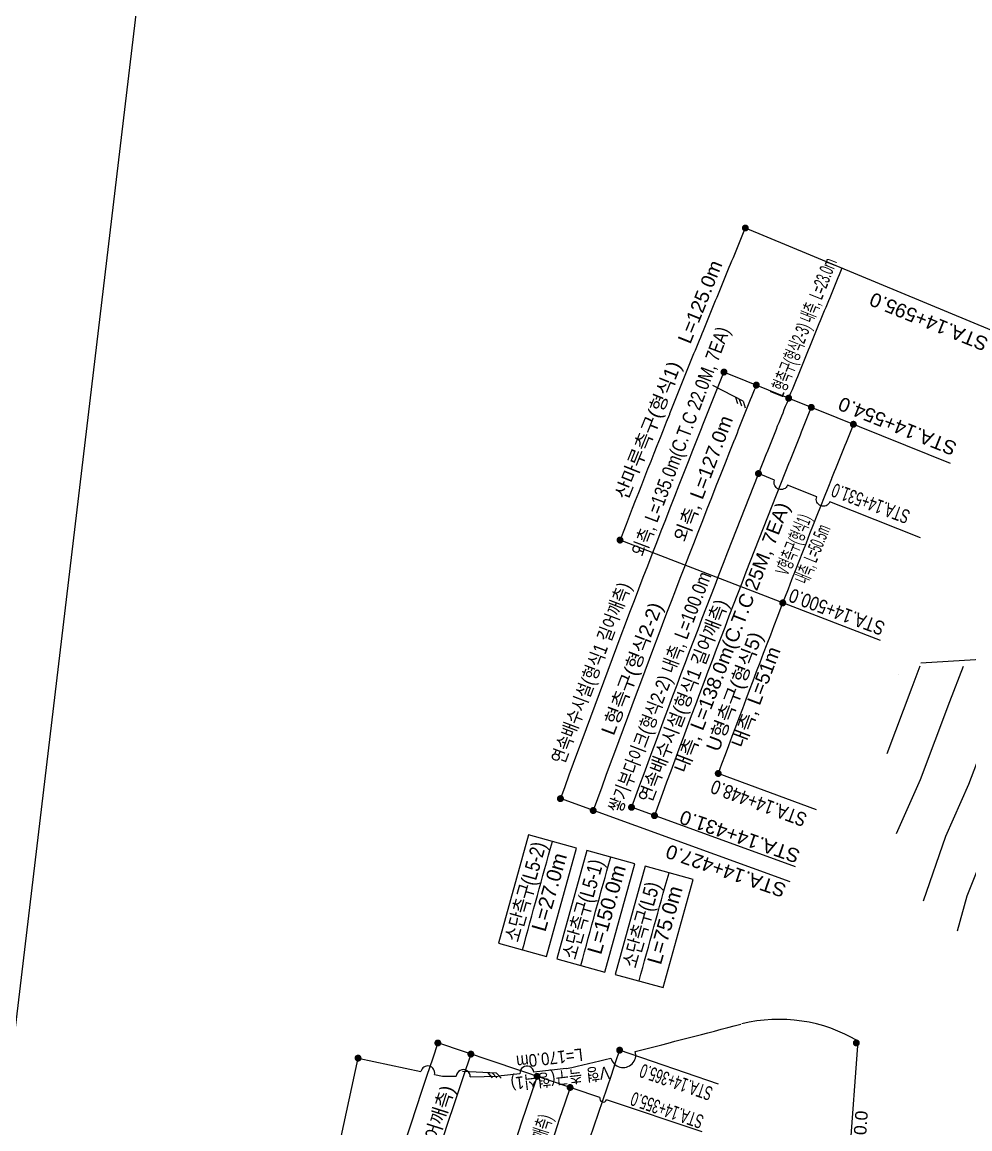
# Model space of a CAD drawing. Header units: millimetres. Extents: x 219390 to 221240, y 444648 to 450301.
# Drawn here: x 219745.1 to 220016.8, y 447728.4 to 448045.8 of the extents above; entities that cross this region are included whole.
import ezdxf
from ezdxf.enums import TextEntityAlignment as Align

# ---------------------------------------------------------------- set-up
doc = ezdxf.new("R2010")
doc.units = ezdxf.units.MM
doc.linetypes.add('CONT', pattern=[0])
for name, color, linetype in [('0.CC-DIMT 부체도로', 4, 'Continuous'), ('0.CC_DIML 부체도로', 1, 'Continuous'), ('[도면]산마루측구', 5, 'H-DICHB01'), ('[도면]소단측구', 5, 'Continuous'), ('CC-DIML_본선', 1, 'CONT'), ('CC-DIMT_본선', 3, 'CONT'), ('cen', 1, 'Continuous')]:
    doc.layers.add(name, color=color, linetype=linetype)
doc.styles.get("Standard").update_dxf_attribs({"font": 'arial.ttf'})
doc.linetypes.add('E-WFLOW04', pattern='A,1.5,[32,kscals.shx,S=0.1,R=0,X=0,Y=0],0', length=1.5)
doc.linetypes.add('H-DICHB01', pattern='A,1e-05,[43,kscals.shx,S=0.1,R=0,X=0,Y=0],-0.666667,["B1",Standard,S=0.2,R=0,X=0,Y=-0.1],-0.383333', length=1.05001)
doc.linetypes.add('H-DICHL05', pattern='A,0.9,[32,kscals.shx,S=0.1,R=0,X=0,Y=0],-0.333333,["L5",Standard,S=0.2,R=0,X=0,Y=-0.1],-0.416667', length=1.65)
doc.linetypes.add('H-DICHL05-1', pattern='A,0.5,[32,kscals.shx,S=0.1,R=0,X=0,Y=0],-0.35,["L5-1",Standard,S=0.2,R=0,X=0,Y=-0.1],-0.731691', length=1)
doc.linetypes.add('H-DICHL05-2', pattern='A,0.5,[32,kosdic.shx,S=0.1,R=0,X=0,Y=0],-0.35,["L5-2",Standard,S=0.2,R=0,X=0,Y=-0.1],-0.659209', length=1)

# ---------------------------------------------------------------- blocks, each defined once
blk = doc.blocks.new('A$C31C57068')
at = {"layer": '[도면]소단측구', "color": 4, "ltscale": 8}
blk.add_line((-0.661, -0.16), (0.813, 0.254), dxfattribs=at)
at = {"layer": '[도면]소단측구', "color": 4, "ltscale": 8, "flags": 128}
for points in [[(-0.469, -0.106), (-0.735, 0.044)], [(-0.276, -0.051), (-0.542, 0.098)], [(-0.661, -0.16), (-0.927, -0.01)]]:
    blk.add_lwpolyline(points, dxfattribs=at)
at = {"layer": '[도면]소단측구', "color": 4, "ltscale": 8}
blk.add_solid([(0.813, 0.254), (0.12, 0.06), (0.071, 0.233), (0.813, 0.254)], dxfattribs=at)

msp = doc.modelspace()

# ---------------------------------------------------------------- linework, layer by layer
at = {"layer": '0.CC_DIML 부체도로', "color": 171}
for p, q in [((219981.19, 447704.69), (219984.79, 447753.53)), ((219829.18, 447691.41), (219841.39, 447748.69)), ((219887.82, 447744.2), (219881.59, 447743.5)), ((219901.03, 447745.7), (219891.79, 447744.65))]:
    msp.add_line(p, q, dxfattribs=at)
at = {"layer": '0.CC_DIML 부체도로', "color": 171, "flags": 128}
for points in [[(219920.87, 447750.59, 0.002445), (219951.15, 447758.45)], [(219901.03, 447745.7, 0.012862), (219913.86, 447748.71, 0.012862)], [(219863.33, 447744.01), (219865.65, 447743.52, -0.020403), (219869.56, 447743.47, -0.020403)]]:
    msp.add_lwpolyline(points, format="xyb", dxfattribs=at)
at = {"layer": '0.CC_DIML 부체도로', "color": 171}
for points in [[(219984.69, 447753.26, 1, 1, -1), (219983.79, 447752.82, 1, 1, -1)], [(219841.88, 447748.81, 1, 1, -1), (219840.91, 447748.56, 1, 1, -1)]]:
    msp.add_lwpolyline(points, format="xyseb", close=True, dxfattribs=at)
at = {"layer": '0.CC_DIML 부체도로', "color": 171, "flags": 128}
for points in [[(219841.39, 447748.69), (219859.42, 447744.85)], [(219873.55, 447743.3), (219881.59, 447743.5)]]:
    msp.add_lwpolyline(points, dxfattribs=at)
at = {"layer": '0.CC_DIML 부체도로', "color": 171}
for points in [[(219863.33, 447744.01, 1), (219859.42, 447744.85, 1)], [(219873.55, 447743.3, 1), (219869.56, 447743.47, 1)], [(219891.79, 447744.65, 1), (219887.82, 447744.2, 1)]]:
    msp.add_lwpolyline(points, format="xyb", dxfattribs=at)
for centre, radius, start, end in [((219962.05, 447715.42), 44.38, 59.1684, 103.8988), ((219917.38, 447749.6), 3.63, 194.2636, 15.8255)]:
    msp.add_arc(centre, radius, start, end, dxfattribs=at)
at = {"layer": '[도면]산마루측구', "color": 4, "ltscale": 10, "flags": 128}
for points in [[(220002.68, 447862), (220038.79, 447864.22)], [(219996.31, 447858.6), (219996.37, 447858.6)]]:
    msp.add_lwpolyline(points, dxfattribs=at)
at = {"layer": '[도면]소단측구', "color": 4, "linetype": 'H-DICHL05-2', "ltscale": 10, "flags": 128}
msp.add_lwpolyline([(219993.05, 447836.06), (220000.21, 447855.08), (220002.56, 447861.18)], dxfattribs=at)
at = {"layer": '[도면]소단측구', "color": 4, "linetype": 'H-DICHL05-1', "ltscale": 10, "flags": 128}
for points in [[(219995.75, 447813.08), (220002.59, 447828.57), (220011.07, 447850.92), (220014.97, 447861.07)], [(220013.23, 447785.2), (220015.97, 447795.18), (220030.93, 447832.54), (220034.51, 447841.94), (220041.52, 447861.95)]]:
    msp.add_lwpolyline(points, dxfattribs=at)
at = {"layer": '[도면]소단측구', "color": 4, "linetype": 'H-DICHL05', "ltscale": 10, "flags": 128}
msp.add_lwpolyline([(220003.53, 447793.76), (220009.86, 447812.36), (220016.49, 447827.23), (220023.66, 447846.09), (220029.68, 447861.72)], dxfattribs=at)
at = {"layer": 'CC-DIML_본선'}
for p, q in [((220023.11, 447957.33), (219952.42, 447986.73)), ((220011.2, 447919.21), (219946.29, 447945.42)), ((219991.12, 447868.41), (219916.5, 447897.24)), ((219972.79, 447819.91), (219944.65, 447830.31)), ((219965.23, 447799.24), (219899.42, 447823.09)), ((219966.78, 447803.51), (219919.79, 447820.61)), ((219910.71, 447737.39), (219864.27, 447753.03)), ((219944.77, 447741.23), (219916.39, 447750.96)), ((219940.09, 447727.5), (219912.6, 447736.75))]:
    msp.add_line(p, q, dxfattribs=at)
at = {"layer": 'CC-DIML_본선', "flags": 128}
for points in [[(219952.42, 447986.73), (219952.03, 447985.79), (219951.63, 447984.84), (219951.24, 447983.89), (219950.85, 447982.94), (219950.45, 447982), (219950.06, 447981.05), (219949.67, 447980.1), (219949.28, 447979.15), (219948.89, 447978.21), (219948.49, 447977.26), (219948.1, 447976.31), (219947.71, 447975.36), (219947.32, 447974.41), (219946.93, 447973.46), (219946.54, 447972.51), (219946.15, 447971.56), (219945.76, 447970.61), (219945.37, 447969.66), (219944.98, 447968.71), (219944.59, 447967.76), (219944.2, 447966.81), (219943.81, 447965.86), (219943.42, 447964.91), (219943.03, 447963.96), (219942.64, 447963), (219942.25, 447962.05), (219941.86, 447961.1), (219941.48, 447960.15), (219941.09, 447959.2), (219940.7, 447958.24), (219940.31, 447957.29), (219939.93, 447956.34), (219939.54, 447955.38), (219939.15, 447954.43), (219938.76, 447953.48), (219938.38, 447952.52), (219937.99, 447951.57), (219937.6, 447950.62), (219937.22, 447949.66), (219936.83, 447948.71), (219936.45, 447947.75), (219936.06, 447946.8), (219935.68, 447945.84), (219935.29, 447944.89), (219934.91, 447943.93), (219934.52, 447942.97), (219934.14, 447942.02), (219933.76, 447941.06), (219933.37, 447940.11), (219932.99, 447939.15), (219932.6, 447938.19), (219932.22, 447937.24), (219931.84, 447936.28), (219931.46, 447935.32), (219931.07, 447934.36), (219930.69, 447933.41), (219930.65, 447933.29)], [(219980.14, 447975.26), (219980.12, 447975.22), (219979.73, 447974.28), (219979.34, 447973.34), (219978.95, 447972.4), (219978.56, 447971.45), (219978.17, 447970.51), (219977.78, 447969.57), (219977.39, 447968.63), (219977, 447967.69), (219976.61, 447966.75), (219976.22, 447965.81), (219975.83, 447964.86), (219975.45, 447963.92), (219975.06, 447962.98), (219974.67, 447962.04), (219974.28, 447961.09), (219973.89, 447960.15), (219973.51, 447959.21), (219973.12, 447958.26), (219972.73, 447957.32), (219972.34, 447956.38), (219971.96, 447955.43), (219971.57, 447954.49), (219971.18, 447953.54), (219970.8, 447952.6), (219970.41, 447951.66), (219970.03, 447950.71), (219969.64, 447949.77), (219969.26, 447948.82), (219968.87, 447947.88), (219968.49, 447946.93), (219968.1, 447945.99), (219967.72, 447945.04), (219967.33, 447944.09), (219966.95, 447943.15), (219966.56, 447942.2), (219966.18, 447941.25), (219965.8, 447940.31), (219965.41, 447939.36), (219965.03, 447938.41), (219964.65, 447937.47), (219964.27, 447936.52), (219963.88, 447935.57), (219963.5, 447934.63), (219963.12, 447933.68), (219962.74, 447932.73), (219962.36, 447931.78), (219961.98, 447930.83), (219961.59, 447929.88), (219961.21, 447928.94), (219960.83, 447927.99), (219960.45, 447927.04), (219960.07, 447926.09), (219959.69, 447925.14), (219959.31, 447924.19), (219958.94, 447923.24), (219958.56, 447922.29), (219958.51, 447922.18)], [(219946.29, 447945.42), (219946.1, 447944.96), (219945.72, 447944.01), (219945.34, 447943.06), (219944.95, 447942.1), (219944.57, 447941.15), (219944.18, 447940.2), (219943.8, 447939.24), (219943.42, 447938.29), (219943.04, 447937.34), (219942.65, 447936.38), (219942.27, 447935.43), (219941.89, 447934.47), (219941.51, 447933.52), (219941.12, 447932.57), (219940.74, 447931.61), (219940.36, 447930.66), (219939.98, 447929.7), (219939.93, 447929.58)], [(219955.56, 447941.68), (219955.38, 447941.21), (219954.99, 447940.26), (219954.61, 447939.31), (219954.23, 447938.36), (219953.84, 447937.41), (219953.46, 447936.46), (219953.08, 447935.51), (219952.7, 447934.56), (219952.32, 447933.61), (219951.93, 447932.66), (219951.55, 447931.71), (219951.17, 447930.76), (219950.79, 447929.8), (219950.41, 447928.85), (219950.03, 447927.9), (219949.65, 447926.95), (219949.27, 447926), (219949.22, 447925.88)], [(219971.33, 447935.31), (219971.14, 447934.85), (219970.76, 447933.9), (219970.38, 447932.95), (219969.99, 447932.01), (219969.61, 447931.06), (219969.23, 447930.12), (219968.85, 447929.17), (219968.47, 447928.22), (219968.09, 447927.28), (219967.71, 447926.33), (219967.33, 447925.38), (219966.95, 447924.43), (219966.57, 447923.49), (219966.19, 447922.54), (219965.81, 447921.59), (219965.44, 447920.64), (219965.06, 447919.7), (219965.01, 447919.58)], [(219983.38, 447930.45), (219983.19, 447929.97), (219982.81, 447929.03), (219982.43, 447928.09), (219982.05, 447927.15), (219981.67, 447926.2), (219981.29, 447925.26), (219980.91, 447924.32), (219980.53, 447923.38), (219980.15, 447922.43), (219979.78, 447921.49), (219979.4, 447920.54), (219979.02, 447919.6), (219978.64, 447918.66), (219978.26, 447917.71), (219977.89, 447916.77), (219977.51, 447915.82), (219977.13, 447914.88), (219977.09, 447914.77)]]:
    msp.add_lwpolyline(points, dxfattribs=at)
at = {"layer": 'CC-DIML_본선'}
for points in [[(219952.9, 447986.86, 1, 1, -1), (219951.94, 447986.61, 1, 1, -1)], [(219946.78, 447945.55, 1, 1, -1), (219945.81, 447945.3, 1, 1, -1)], [(219956.05, 447941.81, 1, 1, -1), (219955.08, 447941.56, 1, 1, -1)], [(219965.32, 447938.06, 1, 1, -1), (219964.35, 447937.81, 1, 1, -1)], [(219971.81, 447935.44, 1, 1, -1), (219970.85, 447935.19, 1, 1, -1)], [(219983.87, 447930.57, 1, 1, -1), (219982.9, 447930.32, 1, 1, -1)], [(219956.66, 447916.43, 1, 1, -1), (219955.69, 447916.18, 1, 1, -1)], [(219916.98, 447897.37, 1, 1, -1), (219916.01, 447897.12, 1, 1, -1)], [(219963.62, 447879.35, 1, 1, -1), (219962.65, 447879.1, 1, 1, -1)], [(219945.13, 447830.43, 1, 1, -1), (219944.17, 447830.18, 1, 1, -1)], [(219899.9, 447823.22, 1, 1, -1), (219898.93, 447822.97, 1, 1, -1)], [(219909.3, 447819.81, 1, 1, -1), (219908.33, 447819.56, 1, 1, -1)], [(219920.28, 447820.73, 1, 1, -1), (219919.31, 447820.48, 1, 1, -1)], [(219926.85, 447818.34, 1, 1, -1), (219925.89, 447818.09, 1, 1, -1)], [(219864.75, 447753.15, 1, 1, -1), (219863.79, 447752.9, 1, 1, -1)], [(219874.23, 447749.96, 1, 1, -1), (219873.26, 447749.71, 1, 1, -1)], [(219916.87, 447751.09, 1, 1, -1), (219915.91, 447750.84, 1, 1, -1)], [(219893.19, 447743.58, 1, 1, -1), (219892.22, 447743.33, 1, 1, -1)], [(219902.66, 447740.39, 1, 1, -1), (219901.7, 447740.14, 1, 1, -1)]]:
    msp.add_lwpolyline(points, format="xyseb", close=True, dxfattribs=at)
at = {"layer": 'CC-DIML_본선', "flags": 128}
for points in [[(219930.64, 447933.29, 0.002681), (219916.5, 447897.24, 0.002681)], [(219939.93, 447929.58, 0.007913), (219899.42, 447823.09, 0.007913)], [(219949.22, 447925.88, 0.007913), (219908.82, 447819.69, 0.007913)], [(219958.51, 447922.18, 0.007591), (219919.79, 447820.61, 0.007591)], [(219965.01, 447919.58, 0.007591), (219926.37, 447818.22, 0.007591)], [(219977.09, 447914.77, 0.006354), (219944.65, 447830.31, 0.006354)], [(219888.56, 447779.74, -0.002786), (219897.12, 447810.79, -0.00267)], [(219905.27, 447775.27, -0.002786), (219913.83, 447806.31, -0.00267)], [(219921.98, 447770.8, -0.002786), (219930.54, 447801.84, -0.00267)], [(219864.27, 447753.03, 0.010861), (219817.26, 447603.42)], [(219916.39, 447750.96, 0.008617), (219878.6, 447634.23)], [(219873.75, 447749.83, 0.032021), (219754.37, 447304.95)], [(219892.71, 447743.45, 0.010565), (219847.27, 447599.16)], [(219902.18, 447740.26, 0.010566), (219856.87, 447596.36)]]:
    msp.add_lwpolyline(points, format="xyb", dxfattribs=at)
at = {"layer": 'CC-DIML_본선'}
for points in [[(219960.82, 447914.46), (219956.18, 447916.3)], [(219972.91, 447909.67), (219964.54, 447912.99)], [(220002.65, 447897.87), (219976.63, 447908.19)]]:
    msp.add_lwpolyline(points, dxfattribs=at)
for points in [[(219964.54, 447912.99, -1), (219960.82, 447914.46, -1)], [(219976.63, 447908.19, -1), (219972.91, 447909.67, -1)]]:
    msp.add_lwpolyline(points, format="xyb", dxfattribs=at)
at = {"layer": 'CC-DIML_본선', "flags": 128}
for points in [[(219881.68, 447781.64), (219895.45, 447777.84), (219904.01, 447808.89), (219890.24, 447812.68)], [(219898.38, 447777.17), (219912.16, 447773.37), (219920.72, 447804.42), (219906.95, 447808.21)], [(219915.09, 447772.69), (219928.86, 447768.9), (219937.43, 447799.94), (219923.66, 447803.74)]]:
    msp.add_lwpolyline(points, close=True, dxfattribs=at)
at = {"layer": 'CC-DIML_본선'}
msp.add_arc((219911.66, 447737.07), 1, 161.3905, 341.3905, dxfattribs=at)
at = {"layer": 'cen', "color": 2}
msp.add_lwpolyline([(219389.95, 444790.55), (220045.97, 450300.59), (221240.35, 450158.39), (220584.33, 444648.35)], close=True, dxfattribs=at)

# ---------------------------------------------------------------- block references
at = {"layer": '[도면]소단측구', "color": 4, "linetype": 'E-WFLOW04', "ltscale": 9}
for p, xscale, yscale, zscale, rotation in [((219948.04, 447939.2), 6.399999999891237, 6.399999999891237, 6.399999999891237, 136.8289537266405), ((219876.78, 447744.75), 6.399999999891236, 6.399999999891236, 6.399999999891236, 161.7451603293526)]:
    msp.add_blockref('A$C31C57068', p, dxfattribs=dict(at, xscale=xscale, yscale=yscale, zscale=zscale, rotation=rotation))

# ---------------------------------------------------------------- texts
at = {"layer": '0.CC-DIMT 부체도로', "width": 0.85}
for s, p in [('L=170.0m', (219895.96, 447751.48, -37.21)), ('V형 측구(형식1)', (219899, 447745.79, -161))]:
    msp.add_text(s, height=3.6, rotation=186.5975, dxfattribs=at).set_placement(p, align=Align.BOTTOM_CENTER)
at = {"layer": '0.CC-DIMT 부체도로'}
msp.add_text('STA.0+160.0', height=3.6, rotation=85.783, dxfattribs=at).set_placement((219986.48, 447703.98), align=Align.BOTTOM_LEFT)
at = {"layer": 'CC-DIMT_본선'}
for s, rotation, p in [('L=125.0m', 68.1285, (219942.4, 447964.39)), ('산마루측구(형식1)', 68.1285, (219927.46, 447927.56)), ('외측, L=127.0m', 69.3208, (219943.35, 447913.71, -307.69)), ('내측, L=138.0m(C.T.C 25M, 7EA)', 68.8578, (219951.48, 447868.13)), ('L형측구(형식2-2)', 69.3208, (219922.88, 447859.25, 13)), ('U형측구(형식5)', 69.3519, (219952.25, 447852.69)), ('내측, L=51m', 69.3519, (219958.37, 447851.07))]:
    msp.add_text(s, height=4, rotation=rotation, dxfattribs=at).set_placement(p, align=Align.BOTTOM_CENTER)
for s, rotation, width, p in [('L형측구(형식2-3) 내측, L=23.0m', 68.1286, 0.55, (219972.05, 447957.09)), ('외측, L=135.0m(C.T.C 22.0M, 7EA)', 69.3208, 0.8, (219936.86, 447924.37, -165)), ('V형측구(형식1)', 67.5372, 0.5, (219969.15, 447894.74)), ('내측, L=50.5m', 67.5372, 0.5, (219974.64, 447892.01)), ('쌓기부다이크(형식2-2) 내측, L=100.0m', 69.1873, 0.8, (219930.87, 447852.47)), ('연속배수시설(형식1 길어깨측)', 69.3208, 0.8, (219911.2, 447858, -165)), ('연속배수시설(형식1 길어깨측)', 68.8578, 0.9, (219937.6, 447850)), ('연속배수시설(형식5 길어깨측)   ', 72.3053, 0.95, (219861.01, 447710.72)), ('연속배수시설(형식1 길어깨측)', 72.0123, 0.6, (219891.97, 447711.77))]:
    msp.add_text(s, height=4, rotation=rotation, dxfattribs=dict(at, width=width)).set_placement(p, align=Align.BOTTOM_CENTER)
for s, rotation, p in [('STA.14+595.0', 158.0347, (219989.12, 447968.42)), ('STA.14+554.0', 158.0347, (219980.13, 447938.46)), ('STA.14+431.0', 161.0739, (219934.49, 447819.89)), ('STA.14+427.0', 161.0739, (219930.51, 447810.06))]:
    msp.add_text(s, height=4, rotation=rotation, dxfattribs=at).set_placement(p, align=Align.RIGHT)
for s, rotation, width, p in [('STA.14+531.0', 159.6855, 0.65, (219978.1, 447913.65)), ('STA.14+500.0', 159.6855, 0.8, (219965.89, 447883.49)), ('STA.14+448.0', 159.6855, 0.8, (219943.49, 447828.62)), ('STA.14+365.0', 161.0739, 0.6, (219923.05, 447747.16)), ('STA.14+355.0', 161.0739, 0.6, (219920.45, 447739.1))]:
    msp.add_text(s, height=4, rotation=rotation, dxfattribs=dict(at, width=width)).set_placement(p, align=Align.RIGHT)
at = {"layer": 'CC-DIMT_본선', "width": 0.8}
for s, p in [('소단측구(L5-2)', (219891.39, 447795.83)), ('소단측구(L5-1)', (219907.83, 447790.84)), ('소단측구(L5)', (219924.54, 447786.37))]:
    msp.add_text(s, height=4.2, rotation=74.0877, dxfattribs=at).set_placement(p, align=Align.CENTER)
at = {"layer": 'CC-DIMT_본선'}
for s, p in [('L=27.0m', (219894.17, 447796.88)), ('L=150.0m', (219910.6, 447791.9)), ('L=75.0m', (219927.31, 447787.42))]:
    msp.add_text(s, height=4.2, rotation=74.0877, dxfattribs=at).set_placement(p, align=Align.TOP_CENTER)

doc.saveas('drawing.dxf')
